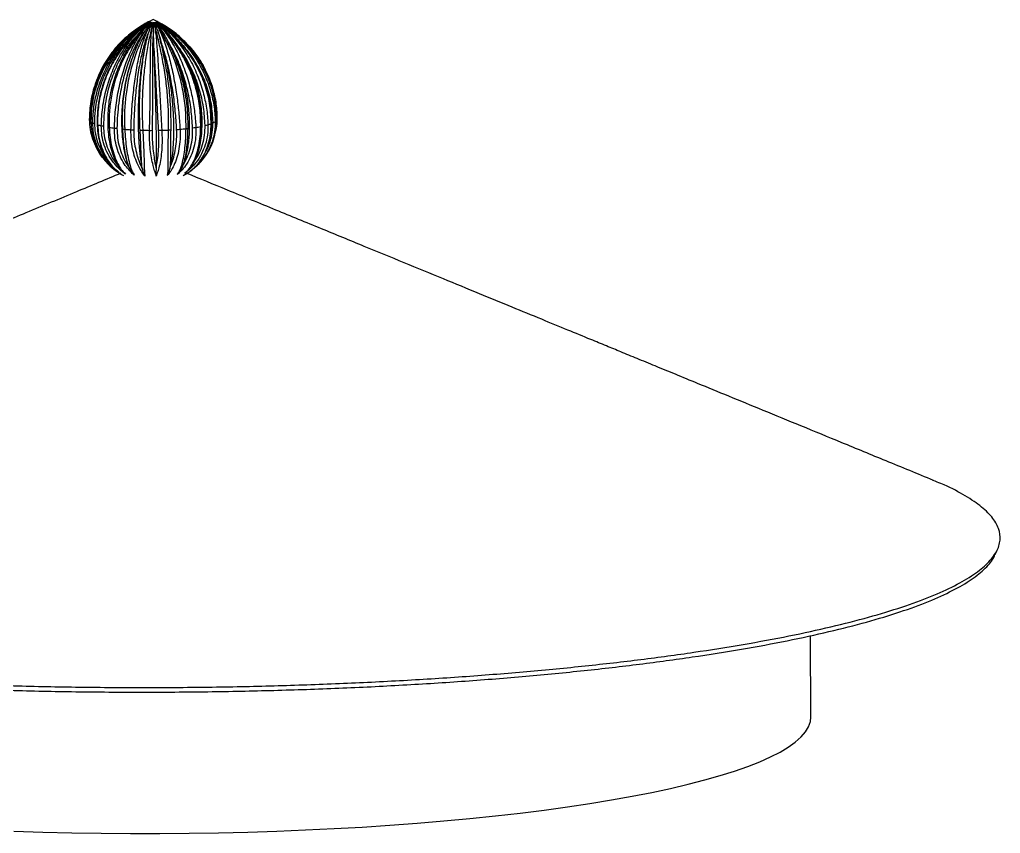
# Model space of a CAD drawing. Header units: millimetres. Extents: x 2214 to 8154, y -2115 to 2085.
# Drawn here: x 6895.5 to 7288, y 752.8 to 1078.6 of the extents above; entities that cross this region are included whole.
import ezdxf

# ---------------------------------------------------------------- set-up
doc = ezdxf.new("R2010")
doc.units = ezdxf.units.MM

# ---------------------------------------------------------------- blocks, each defined once
blk = doc.blocks.new('izometria')
for p, q in [((1888.24, 685.99), (1887.25, 685.5)), ((1889.11, 685.57), (1888.24, 685.99)), ((1889.24, 685.51), (1889.11, 685.57)), ((1889.32, 685.47), (1889.24, 685.51)), ((1887.21, 685.48), (1887.17, 685.47)), ((1887.25, 685.5), (1887.21, 685.48)), ((1889.35, 685.45), (1889.32, 685.47)), ((1889.36, 685.45), (1889.35, 685.45)), ((1891.67, 683.64), (1891.41, 683.86)), ((1900.74, 648.2), (1901.24, 648.92)), ((1879.16, 646.62), (1878.65, 647.5)), ((1882.01, 646.22), (1881.65, 647.07)), ((1885.42, 645.99), (1885.24, 646.83)), ((1889.1, 645.94), (1889.11, 646.78)), ((1892.7, 646.09), (1892.91, 646.93)), ((1895.92, 646.42), (1896.3, 647.28)), ((1898.47, 646.89), (1898.67, 647.24)), ((2063.7, 499.81), (2063.64, 521.59))]:
    blk.add_line(p, q)
at = {"flags": 128}
for points in [[(1905.13, 659.48), (1905.14, 659.49), (1905.19, 659.51), (1905.23, 659.53), (1905.26, 659.56), (1905.28, 659.59), (1905.28, 659.61)], [(1873.31, 657.98), (1873.31, 657.98), (1873.33, 657.96), (1873.35, 657.95), (1873.39, 657.94), (1873.44, 657.92)], [(1876.23, 657.33), (1876.22, 657.32), (1876.23, 657.3), (1876.25, 657.29), (1876.28, 657.27), (1876.33, 657.26), (1876.38, 657.25), (1876.45, 657.24), (1876.53, 657.23)], [(1900.94, 657.44), (1901, 657.45), (1901.05, 657.47), (1901.1, 657.48), (1901.13, 657.49), (1901.16, 657.5), (1901.18, 657.52), (1901.2, 657.53), (1901.2, 657.54)], [(1903.73, 658.19), (1903.77, 658.2), (1903.79, 658.22), (1903.81, 658.23), (1903.82, 658.24), (1903.83, 658.26)], [(2112.85, 543.19), (2113.16, 543.86), (2113.47, 544.53)], [(1851.11, 469.42), (1858.81, 469.17), (1866.57, 468.99), (1874.37, 468.86), (1882.21, 468.8), (1890.05, 468.8), (1897.89, 468.86), (1905.72, 468.98), (1913.51, 469.16), (1921.25, 469.41), (1928.92, 469.71), (1936.52, 470.07), (1944.01, 470.5), (1951.4, 470.98), (1958.66, 471.51), (1965.78, 472.11), (1972.75, 472.76), (1979.54, 473.46), (1986.15, 474.21), (1992.57, 475.02), (1998.78, 475.87), (2004.77, 476.77), (2010.52, 477.72), (2016.03, 478.7), (2021.28, 479.74), (2026.27, 480.81), (2030.98, 481.91), (2035.4, 483.06), (2039.53, 484.23), (2043.36, 485.44), (2046.87, 486.67), (2050.07, 487.93), (2052.94, 489.22), (2055.49, 490.52), (2057.69, 491.84), (2059.56, 493.18), (2061.08, 494.53), (2062.26, 495.88), (2063.09, 497.25), (2063.57, 498.62), (2063.7, 499.81)]]:
    blk.add_lwpolyline(points, dxfattribs=at)
for centre, radius, start, end in [((1888.3, 659.4), 17, 180.1415, 184.4645), ((1871.57, 659.51), 0.334, 216.4461, 270.2784), ((1873.44, 660.96), 2.83, 231.2026, 242.5428), ((1872.67, 659.61), 1.28, 245.1286, 266.2862), ((1878.25, 673.45), 16.25, 252.7856, 256.3178), ((1875.12, 660.42), 2.85, 255.5723, 267.7676), ((1883.61, 700.26), 43.61, 260.6509, 262.4796), ((1878.59, 661.41), 4.43, 261.0805, 270.052), ((1880.59, 657.99), 1.26, 248.9032, 273.6605), ((1887.07, 731.82), 75.37, 265.1307, 266.4006), ((1889.81, 724.64), 68.15, 274.7228, 276.0835), ((1897, 658.29), 1.42, 271.2031, 289.4975), ((1898.82, 661.19), 4.06, 269.4832, 281.8385), ((1894.02, 692.83), 36.06, 278.9901, 281.0721), ((1902.06, 660.43), 2.65, 271.2246, 287.9833), ((1899.64, 669.09), 11.64, 286.1744, 290.6038), ((1903.76, 658.23), 0.0647, 19.4086, 76.16), ((1904.2, 659.8), 1.23, 271.3474, 299.9), ((1903.91, 660.05), 1.59, 304.3164, 321.0415), ((1882.81, 661.79), 5.2, 264.7305, 272.6773), ((1885.31, 659.36), 2.9, 258.996, 273.363), ((1888.05, 751.82), 95.39, 268.4576, 269.5434), ((1887.49, 661.13), 4.7, 267.5349, 275.9172), ((1890.16, 660.76), 4.32, 263.9078, 275.2031), ((1888.18, 748.85), 92.42, 271.4677, 272.5774), ((1892.35, 659.69), 3.16, 269.8409, 280.6176), ((1894.76, 661.43), 4.76, 267.0917, 277.9524), ((1888.3, 659.4), 17, 298.0567, 329.9623), ((1888.3, 659.4), 17, 225.1645, 242.2305)]:
    blk.add_arc(centre, radius, start, end)
for points, knots in [([(1898.01, 678.68), (1897.15, 679.64), (1895.17, 681.81), (1892.31, 683.82), (1890.2, 685.03), (1889.48, 685.41), (1889.22, 685.53), (1889.18, 685.54)], [0, 0, 0, 0, 0.347754, 0.791952, 0.922495, 0.990221, 1, 1, 1, 1]), ([(1871.31, 659.32), (1871.38, 660.93), (1871.53, 664.21), (1872.81, 669), (1874.83, 673.57), (1877.6, 677.73), (1881.05, 681.41), (1884.15, 683.74), (1886.25, 684.94), (1886.95, 685.3), (1887.2, 685.37), (1887.23, 685.38)], [0, 0, 0, 0, 0.151891, 0.308185, 0.460074, 0.616327, 0.768979, 0.926243, 0.972461, 0.996434, 1, 1, 1, 1]), ([(1883.99, 683.32), (1883.99, 683.32), (1882.96, 682.39), (1880.61, 680.78), (1877.66, 677.39), (1875.02, 673.45), (1873.26, 669.45), (1872.23, 665.81), (1871.66, 662.57), (1871.6, 660.35), (1871.58, 659.18)], [0, 0, 0, 0, 0.000002, 0.148011, 0.299182, 0.471856, 0.649488, 0.761402, 0.874658, 1, 1, 1, 1]), ([(1887.23, 685.38), (1887.02, 685.26), (1886.32, 684.87), (1884.26, 683.55), (1881.18, 681.12), (1877.8, 677.41), (1875.06, 673.18), (1873.16, 668.81), (1872.03, 664.38), (1871.67, 661.07), (1871.67, 659.19), (1871.67, 658.75)], [0, 0, 0, 0, 0.022345, 0.074136, 0.226827, 0.383936, 0.535732, 0.691875, 0.824208, 0.95941, 1, 1, 1, 1]), ([(1872.14, 658.44), (1872.22, 660.06), (1872.39, 663.35), (1873.6, 668.21), (1875.5, 672.89), (1878.08, 677.18), (1881.34, 681.04), (1884.3, 683.53), (1886.36, 684.83), (1887.08, 685.23), (1887.35, 685.32), (1887.39, 685.33)], [0, 0, 0, 0, 0.151892, 0.308186, 0.460075, 0.616328, 0.768979, 0.926243, 0.972459, 0.99643, 1, 1, 1, 1]), ([(1884.3, 683.11), (1884.3, 683.11), (1883.14, 682.32), (1881.14, 680.28), (1878.26, 676.85), (1875.84, 672.74), (1874.19, 668.66), (1873.23, 664.99), (1872.68, 661.72), (1872.62, 659.5), (1872.59, 658.33)], [0, 0, 0, 0, 0.000002, 0.1495922, 0.2992156, 0.4743614, 0.649497, 0.7620644, 0.8746294, 1, 1, 1, 1]), ([(1887.39, 685.33), (1887.19, 685.2), (1886.56, 684.78), (1884.71, 683.35), (1881.92, 680.77), (1878.85, 676.89), (1876.37, 672.52), (1874.67, 668.05), (1873.68, 663.57), (1873.4, 660.25), (1873.43, 658.36), (1873.44, 657.92)], [0, 0, 0, 0, 0.022351, 0.074144, 0.226835, 0.383942, 0.535737, 0.691878, 0.824102, 0.95919, 1, 1, 1, 1]), ([(1874.4, 657.66), (1874.49, 659.28), (1874.66, 662.58), (1875.69, 667.49), (1877.3, 672.26), (1879.47, 676.69), (1882.24, 680.7), (1884.79, 683.34), (1886.64, 684.74), (1887.3, 685.18), (1887.58, 685.28), (1887.62, 685.29)], [0, 0, 0, 0, 0.151892, 0.308188, 0.460078, 0.616332, 0.768984, 0.926248, 0.972461, 0.996432, 1, 1, 1, 1]), ([(1884.95, 682.92), (1884.95, 682.92), (1884.08, 681.87), (1882.16, 680.03), (1879.82, 676.34), (1877.76, 672.15), (1876.38, 667.98), (1875.56, 664.26), (1875.1, 660.97), (1875.04, 658.74), (1875, 657.57)], [0, 0, 0, 0, 0.0000023, 0.1495995, 0.2992298, 0.474372, 0.6495043, 0.7620608, 0.8746149, 1, 1, 1, 1]), ([(1887.16, 685.43), (1886.95, 685.33), (1886.25, 684.97), (1884.16, 683.76), (1881.08, 681.48), (1878.07, 678.47), (1876.66, 676.26), (1876.14, 675.45)], [0, 0, 0, 0, 0.047038, 0.1561, 0.477656, 0.808515, 1, 1, 1, 1]), ([(1887.62, 685.29), (1887.46, 685.16), (1886.95, 684.7), (1885.48, 683.19), (1883.22, 680.47), (1880.74, 676.45), (1878.73, 671.96), (1877.39, 667.42), (1876.64, 662.89), (1876.46, 659.55), (1876.52, 657.67), (1876.53, 657.23)], [0, 0, 0, 0, 0.022353, 0.074149, 0.226839, 0.383946, 0.53574, 0.69188, 0.824067, 0.959115, 1, 1, 1, 1]), ([(1877.91, 657.03), (1877.98, 658.66), (1878.13, 661.96), (1878.91, 666.92), (1880.07, 671.77), (1881.65, 676.29), (1883.67, 680.42), (1885.6, 683.18), (1887.07, 684.67), (1887.61, 685.14), (1887.87, 685.25), (1887.91, 685.27)], [0, 0, 0, 0, 0.151894, 0.308191, 0.460083, 0.616338, 0.768991, 0.926256, 0.972468, 0.996438, 1, 1, 1, 1]), ([(1887.91, 685.27), (1887.8, 685.12), (1887.45, 684.65), (1886.49, 683.07), (1884.97, 680.26), (1883.29, 676.13), (1881.94, 671.55), (1881.07, 666.95), (1880.62, 662.39), (1880.56, 659.05), (1880.65, 657.17), (1880.67, 656.73)], [0, 0, 0, 0, 0.022352, 0.074151, 0.226841, 0.383948, 0.535742, 0.691881, 0.824106, 0.959194, 1, 1, 1, 1]), ([(1880.98, 679.58), (1881.32, 679.99), (1882.49, 681.38), (1883.83, 682.61), (1884.76, 683.47)], [0, 0, 0, 0, 0.297823, 1, 1, 1, 1]), ([(1882.21, 679.23), (1882.5, 679.66), (1883.46, 681.11), (1884.58, 682.4), (1885.36, 683.3)], [0, 0, 0, 0, 0.297828, 1, 1, 1, 1]), ([(1882.33, 656.61), (1882.39, 658.24), (1882.52, 661.55), (1882.95, 666.54), (1883.58, 671.43), (1884.4, 676.02), (1885.51, 680.23), (1886.64, 683.07), (1887.59, 684.63), (1887.98, 685.12), (1888.2, 685.24), (1888.23, 685.26)], [0, 0, 0, 0, 0.151896, 0.308194, 0.460088, 0.616346, 0.769, 0.926267, 0.972478, 0.996449, 1, 1, 1, 1]), ([(1883.98, 678.96), (1884.18, 679.4), (1884.85, 680.89), (1885.65, 682.23), (1886.21, 683.17)], [0, 0, 0, 0, 0.297722, 1, 1, 1, 1]), ([(1884.47, 683.66), (1884.32, 683.54), (1884.16, 683.42), (1883.99, 683.32), (1883.99, 683.32)], [0, 0, 0, 0, 0.9999034, 1, 1, 1, 1]), ([(1884.76, 683.47), (1884.6, 683.36), (1884.44, 683.25), (1884.3, 683.11), (1884.3, 683.11)], [0, 0, 0, 0, 0.999888, 1, 1, 1, 1]), ([(1884.76, 683.47), (1885, 683.66), (1885.53, 684.11), (1886.39, 684.73), (1887.03, 685.17), (1887.38, 685.33), (1887.39, 685.33)], [0, 0, 0, 0, 0.2891558, 0.6413616, 0.9965742, 1, 1, 1, 1]), ([(1885.36, 683.3), (1885.23, 683.17), (1885.09, 683.04), (1884.95, 682.92), (1884.95, 682.92)], [0, 0, 0, 0, 0.999903, 1, 1, 1, 1]), ([(1888.23, 685.26), (1888.18, 685.11), (1888.02, 684.62), (1887.65, 683.01), (1887.01, 680.14), (1886.29, 675.95), (1885.72, 671.33), (1885.39, 666.69), (1885.29, 662.11), (1885.36, 658.77), (1885.46, 656.9), (1885.49, 656.46)], [0, 0, 0, 0, 0.0223464, 0.074149, 0.22684, 0.3839475, 0.5357415, 0.6918808, 0.8242149, 0.9594189, 1, 1, 1, 1]), ([(1885.36, 683.3), (1885.56, 683.51), (1886, 683.98), (1886.74, 684.65), (1887.28, 685.12), (1887.62, 685.29), (1887.62, 685.29)], [0, 0, 0, 0, 0.289213, 0.641388, 0.996573, 1, 1, 1, 1]), ([(1885.69, 684.68), (1885.96, 684.83), (1886.43, 685.11), (1886.94, 685.37), (1887.14, 685.43), (1887.16, 685.43)], [0, 0, 0, 0, 0.535704, 0.939987, 1, 1, 1, 1]), ([(1886.55, 685.16), (1886.53, 685.15), (1886.25, 685.02), (1885.96, 684.84), (1885.7, 684.67)], [0, 0, 0, 0, 0.045488, 1, 1, 1, 1]), ([(1886.21, 683.17), (1886.1, 683.05), (1885.99, 682.92), (1885.9, 682.77), (1885.9, 682.77)], [0, 0, 0, 0, 0.999888, 1, 1, 1, 1]), ([(1886.13, 678.79), (1886.22, 679.24), (1886.55, 680.76), (1886.96, 682.13), (1887.24, 683.1)], [0, 0, 0, 0, 0.297512, 1, 1, 1, 1]), ([(1886.21, 683.17), (1886.36, 683.39), (1886.68, 683.88), (1887.22, 684.58), (1887.62, 685.08), (1887.9, 685.27), (1887.91, 685.27)], [0, 0, 0, 0, 0.28922, 0.641391, 0.996573, 1, 1, 1, 1]), ([(1887.19, 685.49), (1887, 685.4), (1886.78, 685.29), (1886.57, 685.17), (1886.55, 685.16)], [0, 0, 0, 0, 0.892617, 1, 1, 1, 1]), ([(1887.24, 683.1), (1887.18, 682.95), (1887.12, 682.81), (1887.06, 682.68), (1887.06, 682.68)], [0, 0, 0, 0, 0.999904, 1, 1, 1, 1]), ([(1887.24, 683.1), (1887.32, 683.32), (1887.49, 683.82), (1887.8, 684.54), (1888.01, 685.05), (1888.22, 685.26), (1888.23, 685.26)], [0, 0, 0, 0, 0.289173, 0.641369, 0.996573, 1, 1, 1, 1]), ([(1887.29, 656.43), (1887.33, 658.07), (1887.41, 661.39), (1887.47, 666.39), (1887.5, 671.3), (1887.51, 675.91), (1887.6, 680.15), (1887.82, 683.02), (1888.18, 684.61), (1888.36, 685.11), (1888.52, 685.25), (1888.54, 685.27)], [0, 0, 0, 0, 0.151898, 0.308199, 0.460095, 0.616355, 0.769011, 0.926281, 0.972491, 0.996462, 1, 1, 1, 1]), ([(1888.37, 683.07), (1888.35, 682.93), (1888.34, 682.79), (1888.32, 682.65), (1888.32, 682.65)], [0, 0, 0, 0, 0.999904, 1, 1, 1, 1]), ([(1888.37, 683.07), (1888.37, 683.3), (1888.37, 683.8), (1888.41, 684.54), (1888.43, 685.05), (1888.54, 685.27), (1888.54, 685.27)], [0, 0, 0, 0, 0.28908, 0.641323, 0.996574, 1, 1, 1, 1]), ([(1888.47, 678.74), (1888.45, 679.2), (1888.39, 680.72), (1888.38, 682.1), (1888.37, 683.07)], [0, 0, 0, 0, 0.297222, 1, 1, 1, 1]), ([(1888.54, 685.27), (1888.56, 685.12), (1888.62, 684.63), (1888.87, 683.02), (1889.16, 680.14), (1889.46, 675.94), (1889.72, 671.31), (1889.98, 666.67), (1890.23, 662.09), (1890.42, 658.76), (1890.53, 656.89), (1890.55, 656.46)], [0, 0, 0, 0, 0.022338, 0.074143, 0.226836, 0.383945, 0.535739, 0.69188, 0.824384, 0.95977, 1, 1, 1, 1]), ([(1892.34, 656.53), (1892.36, 658.16), (1892.39, 661.48), (1892.06, 666.48), (1891.48, 671.37), (1890.67, 675.96), (1889.74, 680.18), (1889.04, 683.03), (1888.77, 684.62), (1888.74, 685.13), (1888.83, 685.27), (1888.84, 685.29)], [0, 0, 0, 0, 0.1519, 0.308204, 0.460102, 0.616364, 0.769023, 0.926294, 0.972505, 0.996478, 1, 1, 1, 1]), ([(1889.48, 683.11), (1889.4, 683.34), (1889.24, 683.84), (1889.01, 684.56), (1888.83, 685.07), (1888.84, 685.29), (1888.84, 685.29)], [0, 0, 0, 0, 0.288945, 0.641259, 0.996577, 1, 1, 1, 1]), ([(1888.84, 685.29), (1888.92, 685.15), (1889.18, 684.66), (1890.04, 683.08), (1891.23, 680.24), (1892.52, 676.09), (1893.59, 671.5), (1894.41, 666.88), (1894.99, 662.32), (1895.29, 659), (1895.39, 657.14), (1895.42, 656.72)], [0, 0, 0, 0, 0.022327, 0.074134, 0.226829, 0.38394, 0.535736, 0.691878, 0.824599, 0.960217, 1, 1, 1, 1]), ([(1889.08, 685.33), (1889.21, 685.19), (1889.65, 684.72), (1891.04, 683.21), (1893.04, 680.45), (1895.21, 676.39), (1896.99, 671.88), (1898.29, 667.31), (1899.16, 662.79), (1899.53, 659.48), (1899.63, 657.63), (1899.65, 657.22)], [0, 0, 0, 0, 0.022315, 0.074124, 0.22682, 0.383934, 0.535732, 0.691875, 0.824841, 0.96072, 1, 1, 1, 1]), ([(1897.03, 656.87), (1897.02, 658.51), (1897, 661.83), (1896.32, 666.8), (1895.19, 671.65), (1893.63, 676.17), (1891.75, 680.31), (1890.19, 683.1), (1889.31, 684.67), (1889.08, 685.17), (1889.08, 685.31), (1889.08, 685.33)], [0, 0, 0, 0, 0.151902, 0.308207, 0.460108, 0.616372, 0.769033, 0.926308, 0.97252, 0.996494, 1, 1, 1, 1]), ([(1890.48, 683.2), (1890.34, 683.42), (1890.02, 683.91), (1889.54, 684.62), (1889.17, 685.11), (1889.08, 685.33), (1889.08, 685.33)], [0, 0, 0, 0, 0.288787, 0.641179, 0.996577, 1, 1, 1, 1]), ([(1889.24, 685.38), (1889.42, 685.25), (1890, 684.81), (1891.8, 683.38), (1894.42, 680.75), (1897.28, 676.82), (1899.62, 672.41), (1901.29, 667.93), (1902.37, 663.45), (1902.78, 660.16), (1902.86, 658.32), (1902.88, 657.91)], [0, 0, 0, 0, 0.022303, 0.074111, 0.22681, 0.383926, 0.535726, 0.691872, 0.825089, 0.961236, 1, 1, 1, 1]), ([(1900.94, 657.44), (1900.91, 659.08), (1900.83, 662.4), (1899.86, 667.33), (1898.28, 672.1), (1896.11, 676.52), (1893.45, 680.55), (1891.16, 683.24), (1889.76, 684.73), (1889.33, 685.22), (1889.25, 685.36), (1889.24, 685.38)], [0, 0, 0, 0, 0.151904, 0.308211, 0.460113, 0.616379, 0.769042, 0.926319, 0.972533, 0.996509, 1, 1, 1, 1]), ([(1891.28, 683.34), (1891.09, 683.55), (1890.65, 684.02), (1889.96, 684.7), (1889.44, 685.17), (1889.24, 685.38), (1889.24, 685.38)], [0, 0, 0, 0, 0.288612, 0.641092, 0.996578, 1, 1, 1, 1]), ([(1889.3, 685.49), (1889.51, 685.38), (1890.22, 685.01), (1892.32, 683.79), (1895.46, 681.47), (1898.9, 677.88), (1901.7, 673.75), (1903.65, 669.46), (1904.85, 665.09), (1905.25, 661.85), (1905.27, 660.01), (1905.28, 659.61)], [0, 0, 0, 0, 0.022281, 0.074087, 0.22679, 0.38391, 0.535715, 0.691866, 0.825515, 0.962122, 1, 1, 1, 1]), ([(1905.15, 659.04), (1905.07, 660.68), (1904.92, 663.98), (1903.63, 668.79), (1901.59, 673.37), (1898.81, 677.52), (1895.35, 681.21), (1892.27, 683.61), (1890.23, 684.92), (1889.55, 685.35), (1889.33, 685.47), (1889.3, 685.49)], [0, 0, 0, 0, 0.151906, 0.308215, 0.460119, 0.616387, 0.769053, 0.926333, 0.972553, 0.996532, 1, 1, 1, 1]), ([(1892.04, 683.71), (1891.78, 683.9), (1891.22, 684.31), (1890.31, 684.9), (1889.63, 685.31), (1889.3, 685.49), (1889.3, 685.49)], [0, 0, 0, 0, 0.288284, 0.640933, 0.99658, 1, 1, 1, 1]), ([(1889.32, 685.43), (1889.52, 685.31), (1890.2, 684.91), (1892.24, 683.58), (1895.25, 681.09), (1898.54, 677.33), (1901.23, 673.05), (1903.13, 668.66), (1904.32, 664.24), (1904.75, 660.97), (1904.8, 659.13), (1904.81, 658.73)], [0, 0, 0, 0, 0.022291, 0.074099, 0.2268, 0.383918, 0.535721, 0.691869, 0.825321, 0.961717, 1, 1, 1, 1]), ([(1903.73, 658.19), (1903.67, 659.83), (1903.55, 663.14), (1902.37, 668.01), (1900.47, 672.69), (1897.88, 676.99), (1894.68, 680.86), (1891.88, 683.41), (1890.08, 684.82), (1889.5, 685.28), (1889.34, 685.42), (1889.32, 685.43)], [0, 0, 0, 0, 0.151905, 0.308214, 0.460117, 0.616384, 0.769049, 0.926328, 0.972545, 0.996522, 1, 1, 1, 1]), ([(1891.41, 683.86), (1891.31, 683.94), (1890.92, 684.27), (1890.22, 684.79), (1889.6, 685.24), (1889.32, 685.43), (1889.32, 685.43)], [0, 0, 0, 0, 0.146294, 0.569296, 0.995897, 1, 1, 1, 1]), ([(1889.48, 683.11), (1889.51, 682.97), (1889.54, 682.82), (1889.58, 682.69), (1889.58, 682.69)], [0, 0, 0, 0, 0.999904, 1, 1, 1, 1]), ([(1890.79, 678.81), (1890.66, 679.26), (1890.23, 680.78), (1889.79, 682.15), (1889.48, 683.11)], [0, 0, 0, 0, 0.296871, 1, 1, 1, 1]), ([(1890.48, 683.2), (1890.56, 683.08), (1890.64, 682.95), (1890.71, 682.79), (1890.71, 682.79)], [0, 0, 0, 0, 0.999889, 1, 1, 1, 1]), ([(1892.89, 679), (1892.67, 679.44), (1891.89, 680.93), (1891.06, 682.26), (1890.48, 683.2)], [0, 0, 0, 0, 0.2964939, 1, 1, 1, 1]), ([(1891.28, 683.34), (1891.4, 683.21), (1891.51, 683.07), (1891.64, 682.95), (1891.64, 682.95)], [0, 0, 0, 0, 0.999904, 1, 1, 1, 1]), ([(1894.59, 679.29), (1894.28, 679.71), (1893.24, 681.15), (1892.09, 682.44), (1891.28, 683.34)], [0, 0, 0, 0, 0.296125, 1, 1, 1, 1]), ([(1891.64, 682.95), (1891.64, 682.95), (1892.39, 681.88), (1894.14, 680.01), (1896.45, 676.32), (1898.52, 672.15), (1899.92, 667.98), (1900.72, 664.26), (1901.16, 660.96), (1901.19, 658.72), (1901.2, 657.54)], [0, 0, 0, 0, 0.000002, 0.149481, 0.298992, 0.474194, 0.649385, 0.762073, 0.87476, 1, 1, 1, 1]), ([(1891.82, 683.52), (1891.96, 683.39), (1892.1, 683.26), (1892.26, 683.14), (1892.26, 683.14)], [0, 0, 0, 0, 0.999904, 1, 1, 1, 1]), ([(1892.26, 683.14), (1892.26, 683.14), (1893.33, 682.33), (1895.25, 680.27), (1898.08, 676.86), (1900.54, 672.76), (1902.21, 668.68), (1903.18, 664.99), (1903.71, 661.71), (1903.76, 659.47), (1903.78, 658.3)], [0, 0, 0, 0, 0.000002, 0.147891, 0.298929, 0.471666, 0.649361, 0.761411, 0.874805, 1, 1, 1, 1]), ([(1885.9, 682.77), (1885.9, 682.77), (1885.13, 681.88), (1883.85, 679.67), (1882.09, 675.99), (1880.63, 671.67), (1879.62, 667.44), (1879.03, 663.69), (1878.69, 660.38), (1878.63, 658.15), (1878.6, 656.97)], [0, 0, 0, 0, 0.000002, 0.149597, 0.299226, 0.474369, 0.649502, 0.762059, 0.874613, 1, 1, 1, 1]), ([(1887.06, 682.68), (1887.06, 682.68), (1886.6, 681.76), (1885.87, 679.49), (1884.92, 675.75), (1884.16, 671.37), (1883.64, 667.1), (1883.32, 663.33), (1883.13, 660), (1883.08, 657.77), (1883.06, 656.59)], [0, 0, 0, 0, 0.000002, 0.149586, 0.299203, 0.474352, 0.649491, 0.762058, 0.874623, 1, 1, 1, 1]), ([(1888.32, 682.65), (1888.32, 682.65), (1888.21, 681.71), (1888.1, 679.43), (1888.06, 675.66), (1888.06, 671.27), (1888.07, 666.99), (1888.05, 663.2), (1888.03, 659.87), (1888, 657.63), (1887.98, 656.45)], [0, 0, 0, 0, 0.000002, 0.149567, 0.299165, 0.474324, 0.649472, 0.76206, 0.874645, 1, 1, 1, 1]), ([(1889.58, 682.69), (1889.58, 682.69), (1889.83, 681.76), (1890.34, 679.49), (1891.21, 675.74), (1891.98, 671.37), (1892.52, 667.1), (1892.81, 663.32), (1892.95, 659.99), (1892.94, 657.76), (1892.93, 656.58)], [0, 0, 0, 0, 0.000002, 0.1495416, 0.2991139, 0.474285, 0.6494461, 0.762063, 0.8746777, 1, 1, 1, 1]), ([(1890.71, 682.79), (1890.71, 682.79), (1891.3, 681.88), (1892.4, 679.66), (1894.1, 675.98), (1895.57, 671.67), (1896.59, 667.44), (1897.16, 663.69), (1897.46, 660.37), (1897.47, 658.13), (1897.47, 656.95)], [0, 0, 0, 0, 0.000002, 0.149512, 0.299055, 0.47424, 0.649416, 0.762068, 0.874717, 1, 1, 1, 1]), ([(1880.8, 679.42), (1880.38, 678.91), (1879.3, 677.62), (1877.83, 675.35), (1876.38, 672.65), (1875.19, 669.82), (1874.28, 666.88), (1873.66, 663.88), (1873.31, 660.9), (1873.32, 658.94), (1873.32, 657.98)], [0, 0, 0, 0, 0.087125, 0.218881, 0.350174, 0.482445, 0.614222, 0.74502, 0.876714, 1, 1, 1, 1]), ([(1876.23, 657.33), (1876.23, 658.98), (1876.22, 662.26), (1877.02, 667.18), (1878.41, 671.9), (1880.19, 675.95), (1881.6, 678.26), (1882.21, 679.23), (1882.21, 679.23)], [0, 0, 0, 0, 0.211149, 0.422317, 0.633418, 0.844529, 0.999997, 1, 1, 1, 1]), ([(1881.65, 647.07), (1881.45, 647.67), (1880.93, 649.25), (1880.34, 652.27), (1879.94, 656.1), (1879.87, 660.38), (1880.19, 664.96), (1880.96, 669.74), (1882.19, 674.55), (1883.38, 677.48), (1883.98, 678.96)], [0, 0, 0, 0, 0.0670138, 0.1761229, 0.2943451, 0.4206239, 0.5543739, 0.6958317, 0.8463213, 1, 1, 1, 1]), ([(1880.13, 656.81), (1880.1, 658.45), (1880.03, 661.73), (1880.5, 666.68), (1881.42, 671.46), (1882.61, 675.6), (1883.57, 677.96), (1883.98, 678.96), (1883.98, 678.96)], [0, 0, 0, 0, 0.211165, 0.422349, 0.633465, 0.844591, 0.999997, 1, 1, 1, 1]), ([(1885.24, 646.83), (1885.15, 647.42), (1884.89, 648.98), (1884.58, 651.97), (1884.36, 655.79), (1884.28, 660.06), (1884.39, 664.66), (1884.72, 669.46), (1885.28, 674.31), (1885.84, 677.29), (1886.13, 678.79)], [0, 0, 0, 0, 0.066952, 0.176083, 0.29433, 0.420635, 0.554411, 0.695898, 0.846418, 1, 1, 1, 1]), ([(1884.76, 656.51), (1884.7, 658.13), (1884.57, 661.4), (1884.68, 666.35), (1885.02, 671.19), (1885.53, 675.36), (1885.95, 677.79), (1886.13, 678.79), (1886.13, 678.79)], [0, 0, 0, 0, 0.208166, 0.422427, 0.63061, 0.844749, 0.999997, 1, 1, 1, 1]), ([(1889.7, 656.47), (1889.61, 658.1), (1889.44, 661.37), (1889.18, 666.33), (1888.93, 671.18), (1888.69, 675.23), (1888.55, 677.89), (1888.47, 678.74), (1888.47, 678.74)], [0, 0, 0, 0, 0.21126, 0.42254, 0.633751, 0.844972, 0.999998, 1, 1, 1, 1]), ([(1889.11, 646.78), (1889.12, 647.37), (1889.16, 648.92), (1889.16, 651.9), (1889.12, 655.72), (1889.04, 659.98), (1888.93, 664.58), (1888.79, 669.39), (1888.63, 674.25), (1888.52, 677.24), (1888.47, 678.74)], [0, 0, 0, 0, 0.066861, 0.176025, 0.294307, 0.42065, 0.554467, 0.695996, 0.846562, 1, 1, 1, 1]), ([(1894.52, 656.68), (1894.42, 658.31), (1894.21, 661.57), (1893.6, 666.51), (1892.77, 671.29), (1891.83, 675.43), (1891.11, 677.82), (1890.79, 678.81), (1890.79, 678.81)], [0, 0, 0, 0, 0.211331, 0.422682, 0.633964, 0.845257, 0.999997, 1, 1, 1, 1]), ([(1892.91, 646.93), (1893.03, 647.53), (1893.35, 649.09), (1893.66, 652.08), (1893.82, 655.9), (1893.74, 660.16), (1893.42, 664.74), (1892.82, 669.54), (1891.95, 674.36), (1891.18, 677.32), (1890.79, 678.81)], [0, 0, 0, 0, 0.066747, 0.175952, 0.294278, 0.420668, 0.554535, 0.696117, 0.846739, 1, 1, 1, 1]), ([(1896.3, 647.28), (1896.52, 647.88), (1897.1, 649.46), (1897.69, 652.48), (1898.03, 656.31), (1897.96, 660.57), (1897.45, 665.13), (1896.44, 669.88), (1894.95, 674.64), (1893.58, 677.54), (1892.89, 679)], [0, 0, 0, 0, 0.066622, 0.175872, 0.294246, 0.420688, 0.554611, 0.696251, 0.846934, 1, 1, 1, 1]), ([(1898.78, 657.13), (1898.67, 658.75), (1898.45, 662), (1897.54, 666.9), (1896.21, 671.63), (1894.64, 675.7), (1893.42, 678.03), (1892.89, 679), (1892.89, 679)], [0, 0, 0, 0, 0.211411, 0.42284, 0.634202, 0.845573, 0.999997, 1, 1, 1, 1]), ([(1902.12, 657.78), (1902.01, 659.4), (1901.8, 662.64), (1900.66, 667.48), (1898.95, 672.13), (1896.88, 676.09), (1895.28, 678.36), (1894.59, 679.29), (1894.59, 679.29)], [0, 0, 0, 0, 0.211491, 0.423001, 0.634442, 0.845894, 0.999997, 1, 1, 1, 1]), ([(1901.06, 655.19), (1901.14, 655.74), (1901.42, 657.66), (1901.29, 661.18), (1900.67, 665.71), (1899.34, 670.4), (1897.35, 675.06), (1895.51, 677.87), (1894.59, 679.29)], [0, 0, 0, 0, 0.0674433, 0.2345803, 0.4116055, 0.5988324, 0.7980132, 1, 1, 1, 1]), ([(1904.22, 658.57), (1904.13, 660.18), (1903.94, 663.41), (1902.68, 668.19), (1900.73, 672.74), (1898.37, 676.6), (1896.5, 678.75), (1895.72, 679.65), (1895.72, 679.65)], [0, 0, 0, 0, 0.211565, 0.423148, 0.634664, 0.846188, 0.999997, 1, 1, 1, 1]), ([(1904.48, 666.16), (1904.36, 666.67), (1904.03, 668.13), (1903.2, 670.42), (1902.03, 672.99), (1900.63, 675.37), (1899.3, 677.28), (1898.37, 678.33), (1898.04, 678.7)], [0, 0, 0, 0, 0.1112409, 0.3132687, 0.5111836, 0.7048955, 0.8941864, 1, 1, 1, 1]), ([(1876.09, 675.48), (1875.82, 675.08), (1875.02, 673.88), (1873.94, 671.73), (1872.87, 669.07), (1872.03, 666.2), (1871.5, 663.17), (1871.27, 660.84), (1871.32, 659.58), (1871.33, 659.36)], [0, 0, 0, 0, 0.086072, 0.253488, 0.421721, 0.590518, 0.778113, 0.961984, 1, 1, 1, 1]), ([(1905.28, 659.61), (1905.27, 658.71), (1905.25, 657.67), (1904.99, 656.66), (1904.95, 656.52)], [0, 0, 0, 0, 0.866244, 1, 1, 1, 1]), ([(1874.93, 648.98), (1874.84, 649.08), (1874.17, 649.85), (1873.19, 651.55), (1872.11, 654.02), (1871.44, 656.65), (1871.35, 658.42), (1871.31, 659.32)], [0, 0, 0, 0, 0.035203, 0.274203, 0.519685, 0.756508, 1, 1, 1, 1]), ([(1871.67, 658.75), (1871.72, 657.84), (1871.83, 656), (1872.52, 653.36), (1873.6, 650.89), (1874.88, 648.87), (1875.91, 647.8), (1876.33, 647.36)], [0, 0, 0, 0, 0.209713, 0.425492, 0.635561, 0.851665, 1, 1, 1, 1]), ([(1879.17, 645.19), (1879.05, 645.28), (1878.33, 645.79), (1877.05, 646.86), (1875.44, 648.63), (1874.02, 650.76), (1872.95, 653.19), (1872.25, 655.79), (1872.18, 657.55), (1872.14, 658.44)], [0, 0, 0, 0, 0.030561, 0.174259, 0.320806, 0.489057, 0.66187, 0.828588, 1, 1, 1, 1]), ([(1872.59, 658.33), (1872.64, 657.47), (1872.73, 655.76), (1873.39, 653.25), (1874.42, 650.86), (1875.68, 648.85), (1876.63, 647.69), (1877.05, 647.23), (1877.05, 647.23)], [0, 0, 0, 0, 0.209529, 0.419112, 0.632055, 0.845038, 0.999995, 1, 1, 1, 1]), ([(1873.33, 657.99), (1873.36, 657.38), (1873.41, 656.03), (1873.78, 653.98), (1874.38, 651.87), (1875.22, 649.92), (1876.13, 648.33), (1876.82, 647.51), (1877.09, 647.19)], [0, 0, 0, 0, 0.145558, 0.328832, 0.513675, 0.697349, 0.882159, 1, 1, 1, 1]), ([(1873.44, 657.92), (1873.5, 657.02), (1873.62, 655.18), (1874.23, 652.58), (1875.16, 650.15), (1876.33, 648.12), (1877.65, 646.45), (1878.66, 645.61), (1879.17, 645.19)], [0, 0, 0, 0, 0.173334, 0.351681, 0.525308, 0.703924, 0.850547, 1, 1, 1, 1]), ([(1880.87, 644.75), (1880.76, 644.84), (1880.14, 645.31), (1878.95, 646.32), (1877.46, 648.01), (1876.15, 650.07), (1875.14, 652.45), (1874.5, 655), (1874.44, 656.77), (1874.4, 657.66)], [0, 0, 0, 0, 0.030654, 0.174355, 0.320905, 0.489132, 0.66192, 0.828613, 1, 1, 1, 1]), ([(1875, 657.57), (1875.04, 656.72), (1875.12, 655.01), (1875.74, 652.53), (1876.69, 650.19), (1877.85, 648.24), (1878.72, 647.14), (1879.1, 646.7), (1879.1, 646.7)], [0, 0, 0, 0, 0.209506, 0.419067, 0.631986, 0.844946, 0.999995, 1, 1, 1, 1]), ([(1878.65, 647.5), (1878.65, 647.5), (1878.6, 647.61), (1878.19, 648.34), (1877.56, 649.87), (1876.88, 652.18), (1876.41, 654.69), (1876.29, 656.45), (1876.23, 657.33)], [0, 0, 0, 0, 0.000006, 0.041469, 0.281975, 0.522416, 0.761217, 1, 1, 1, 1]), ([(1876.53, 657.23), (1876.59, 656.33), (1876.71, 654.5), (1877.2, 651.93), (1877.89, 649.54), (1878.76, 647.56), (1879.72, 645.95), (1880.48, 645.15), (1880.87, 644.75)], [0, 0, 0, 0, 0.173315, 0.351643, 0.525251, 0.703848, 0.850508, 1, 1, 1, 1]), ([(1883.22, 644.43), (1883.14, 644.51), (1882.67, 644.95), (1881.69, 645.91), (1880.46, 647.53), (1879.35, 649.52), (1878.51, 651.85), (1877.97, 654.38), (1877.93, 656.13), (1877.91, 657.03)], [0, 0, 0, 0, 0.030502, 0.174236, 0.320821, 0.489068, 0.661878, 0.828592, 1, 1, 1, 1]), ([(1878.6, 656.97), (1878.63, 656.12), (1878.69, 654.41), (1879.2, 651.96), (1880, 649.67), (1880.95, 647.78), (1881.65, 646.71), (1881.96, 646.29), (1881.96, 646.29)], [0, 0, 0, 0, 0.209512, 0.419078, 0.632004, 0.84497, 0.999995, 1, 1, 1, 1]), ([(1881.65, 647.07), (1881.65, 647.07), (1881.62, 647.19), (1881.38, 647.89), (1881.01, 649.4), (1880.6, 651.68), (1880.3, 654.17), (1880.19, 655.93), (1880.13, 656.81)], [0, 0, 0, 0, 0.000006, 0.041348, 0.281884, 0.522356, 0.761187, 1, 1, 1, 1]), ([(1880.67, 656.73), (1880.73, 655.83), (1880.84, 654.01), (1881.15, 651.45), (1881.56, 649.09), (1882.04, 647.15), (1882.55, 645.58), (1883, 644.81), (1883.22, 644.43)], [0, 0, 0, 0, 0.173345, 0.351704, 0.525342, 0.70397, 0.850571, 1, 1, 1, 1]), ([(1899.65, 657.22), (1899.66, 656.32), (1899.66, 654.51), (1899.19, 651.94), (1898.37, 649.52), (1897.28, 647.51), (1895.99, 645.84), (1895.1, 645.03), (1894.65, 644.62)], [0, 0, 0, 0, 0.17383, 0.352688, 0.526812, 0.70594, 0.851592, 1, 1, 1, 1]), ([(1894.65, 644.62), (1894.71, 644.69), (1895.06, 645.12), (1895.51, 646.01), (1896.01, 647.55), (1896.44, 649.47), (1896.75, 651.75), (1896.95, 654.23), (1897, 655.99), (1897.03, 656.87)], [0, 0, 0, 0, 0.028058, 0.173508, 0.319079, 0.490053, 0.661011, 0.830524, 1, 1, 1, 1]), ([(1897.47, 656.95), (1897.45, 656.1), (1897.4, 654.4), (1897.21, 651.98), (1896.89, 649.74), (1896.46, 647.91), (1896.12, 646.89), (1895.95, 646.49), (1895.95, 646.49)], [0, 0, 0, 0, 0.209774, 0.419603, 0.632796, 0.846029, 0.999995, 1, 1, 1, 1]), ([(1896.3, 647.28), (1896.3, 647.28), (1896.36, 647.39), (1896.84, 648.13), (1897.58, 649.67), (1898.34, 652), (1898.78, 654.51), (1898.78, 656.26), (1898.78, 657.13)], [0, 0, 0, 0, 0.000006, 0.039712, 0.280659, 0.521542, 0.76078, 1, 1, 1, 1]), ([(1902.88, 657.91), (1902.86, 657.01), (1902.84, 655.2), (1902.23, 652.6), (1901.23, 650.13), (1899.91, 648.06), (1898.37, 646.32), (1897.28, 645.45), (1896.73, 645.02)], [0, 0, 0, 0, 0.173985, 0.353002, 0.527281, 0.706568, 0.851918, 1, 1, 1, 1]), ([(1896.73, 645.02), (1896.82, 645.09), (1897.34, 645.54), (1898.12, 646.47), (1899.05, 648.04), (1899.86, 650), (1900.46, 652.3), (1900.84, 654.8), (1900.91, 656.56), (1900.94, 657.44)], [0, 0, 0, 0, 0.027282, 0.172827, 0.318494, 0.489615, 0.66072, 0.830378, 1, 1, 1, 1]), ([(1898.07, 645.5), (1898.17, 645.58), (1898.82, 646.06), (1899.85, 647.02), (1901.14, 648.66), (1902.24, 650.66), (1903.08, 653), (1903.61, 655.53), (1903.69, 657.29), (1903.73, 658.19)], [0, 0, 0, 0, 0.026575, 0.170829, 0.317933, 0.486896, 0.660442, 0.827864, 1, 1, 1, 1]), ([(1901.2, 657.54), (1901.17, 656.69), (1901.1, 654.98), (1900.73, 652.55), (1900.14, 650.29), (1899.38, 648.43), (1898.79, 647.38), (1898.51, 646.97), (1898.51, 646.97)], [0, 0, 0, 0, 0.20987, 0.419795, 0.633086, 0.846418, 0.999995, 1, 1, 1, 1]), ([(1898.99, 647.78), (1898.99, 647.78), (1899.07, 647.89), (1899.65, 648.66), (1900.56, 650.24), (1901.5, 652.62), (1902.06, 655.16), (1902.1, 656.9), (1902.12, 657.78)], [0, 0, 0, 0, 0.000006, 0.039198, 0.280274, 0.521286, 0.760652, 1, 1, 1, 1]), ([(1904.81, 658.73), (1904.78, 657.84), (1904.72, 656.02), (1904.04, 653.38), (1902.94, 650.86), (1901.5, 648.73), (1900.22, 647.26), (1899.44, 646.63), (1899.25, 646.47)], [0, 0, 0, 0, 0.1932, 0.391987, 0.585513, 0.784601, 0.945565, 1, 1, 1, 1]), ([(1901.12, 657.49), (1901.11, 657.37), (1901, 655.98), (1900.99, 652.98), (1900.1, 650.53), (1899.62, 649.21)], [0, 0, 0, 0, 0.03965, 0.480812, 1, 1, 1, 1]), ([(1901.24, 648.92), (1901.34, 649.07), (1901.83, 649.75), (1902.48, 651.18), (1903.19, 653.17), (1903.62, 655.31), (1903.82, 657.02), (1903.81, 658.01), (1903.8, 658.26)], [0, 0, 0, 0, 0.057917, 0.275181, 0.494942, 0.712347, 0.930362, 1, 1, 1, 1]), ([(1902.16, 650.6), (1902.24, 650.72), (1902.79, 651.59), (1903.46, 653.39), (1904.13, 655.94), (1904.19, 657.69), (1904.22, 658.57)], [0, 0, 0, 0, 0.052639, 0.369878, 0.684951, 1, 1, 1, 1]), ([(1902.98, 650.91), (1903.1, 651.09), (1903.69, 651.99), (1904.38, 653.82), (1905.03, 656.37), (1905.11, 658.15), (1905.15, 659.04)], [0, 0, 0, 0, 0.076807, 0.389056, 0.690287, 1, 1, 1, 1]), ([(1886.03, 644.24), (1885.98, 644.32), (1885.7, 644.74), (1885.02, 645.65), (1884.15, 647.22), (1883.36, 649.16), (1882.75, 651.45), (1882.36, 653.96), (1882.34, 655.71), (1882.33, 656.61)], [0, 0, 0, 0, 0.03012, 0.173915, 0.320562, 0.488873, 0.661749, 0.828527, 1, 1, 1, 1]), ([(1883.06, 656.59), (1883.07, 655.74), (1883.11, 654.03), (1883.48, 651.61), (1884.04, 649.35), (1884.71, 647.5), (1885.19, 646.46), (1885.39, 646.06), (1885.39, 646.06)], [0, 0, 0, 0, 0.2095454, 0.4191457, 0.632106, 0.845106, 0.9999952, 1, 1, 1, 1]), ([(1885.24, 646.83), (1885.24, 646.83), (1885.24, 646.94), (1885.19, 647.64), (1885.11, 649.13), (1885.01, 651.4), (1884.9, 653.88), (1884.81, 655.64), (1884.76, 656.51)], [0, 0, 0, 0, 0.000006, 0.041083, 0.281686, 0.522224, 0.761121, 1, 1, 1, 1]), ([(1885.49, 656.46), (1885.53, 655.57), (1885.63, 653.75), (1885.74, 651.21), (1885.82, 648.86), (1885.88, 646.93), (1885.9, 645.37), (1885.99, 644.62), (1886.03, 644.24)], [0, 0, 0, 0, 0.173421, 0.351858, 0.525571, 0.704277, 0.85073, 1, 1, 1, 1]), ([(1889.05, 644.21), (1889.04, 644.28), (1888.97, 644.7), (1888.64, 645.58), (1888.21, 647.11), (1887.8, 649.03), (1887.48, 651.3), (1887.28, 653.79), (1887.29, 655.54), (1887.29, 656.43)], [0, 0, 0, 0, 0.029546, 0.173424, 0.320154, 0.488567, 0.661546, 0.828424, 1, 1, 1, 1]), ([(1887.98, 656.45), (1887.98, 655.6), (1887.99, 653.9), (1888.18, 651.49), (1888.47, 649.25), (1888.79, 647.43), (1889, 646.41), (1889.08, 646.01), (1889.08, 646.01)], [0, 0, 0, 0, 0.209604, 0.419263, 0.632283, 0.845343, 0.999995, 1, 1, 1, 1]), ([(1890.55, 656.46), (1890.59, 655.57), (1890.66, 653.75), (1890.56, 651.21), (1890.31, 648.86), (1889.94, 646.92), (1889.46, 645.35), (1889.19, 644.59), (1889.05, 644.21)], [0, 0, 0, 0, 0.173534, 0.352088, 0.525916, 0.704739, 0.850969, 1, 1, 1, 1]), ([(1889.11, 646.78), (1889.11, 646.78), (1889.13, 646.89), (1889.28, 647.6), (1889.5, 649.09), (1889.72, 651.37), (1889.8, 653.84), (1889.73, 655.59), (1889.7, 656.47)], [0, 0, 0, 0, 0.000006, 0.040698, 0.281398, 0.522032, 0.761026, 1, 1, 1, 1]), ([(1895.42, 656.72), (1895.44, 655.83), (1895.48, 654.02), (1895.18, 651.46), (1894.62, 649.08), (1893.85, 647.12), (1892.93, 645.51), (1892.32, 644.73), (1892.01, 644.34)], [0, 0, 0, 0, 0.173676, 0.352374, 0.526343, 0.705311, 0.851266, 1, 1, 1, 1]), ([(1892.01, 644.34), (1892.03, 644.41), (1892.18, 644.83), (1892.27, 645.71), (1892.28, 647.24), (1892.3, 649.14), (1892.29, 651.41), (1892.29, 653.89), (1892.32, 655.65), (1892.34, 656.53)], [0, 0, 0, 0, 0.028837, 0.174185, 0.319656, 0.490485, 0.661298, 0.830667, 1, 1, 1, 1]), ([(1892.93, 656.58), (1892.92, 655.73), (1892.9, 654.03), (1892.9, 651.62), (1892.88, 649.38), (1892.83, 647.57), (1892.75, 646.55), (1892.71, 646.16), (1892.71, 646.16)], [0, 0, 0, 0, 0.2096828, 0.4194202, 0.63252, 0.8456604, 0.9999952, 1, 1, 1, 1]), ([(1892.91, 646.93), (1892.91, 646.93), (1892.95, 647.04), (1893.28, 647.76), (1893.78, 649.27), (1894.29, 651.57), (1894.57, 654.06), (1894.54, 655.81), (1894.52, 656.68)], [0, 0, 0, 0, 0.0000056, 0.0402271, 0.2810451, 0.5217983, 0.7609081, 1, 1, 1, 1]), ([(1879.17, 645.19), (1879.17, 645.19), (1879.15, 645.2), (1879.06, 645.27), (1878.64, 645.58), (1877.93, 646.18), (1877.39, 646.84), (1877.13, 647.16)], [0, 0, 0, 0, 0.004877, 0.021468, 0.122563, 0.566797, 1, 1, 1, 1]), ([(1879.1, 646.7), (1879.1, 646.7), (1879.12, 646.67), (1879.14, 646.65), (1879.16, 646.62)], [0, 0, 0, 0, 0.000552, 1, 1, 1, 1]), ([(1880.87, 644.75), (1880.86, 644.76), (1880.85, 644.77), (1880.77, 644.83), (1880.43, 645.12), (1879.84, 645.69), (1879.38, 646.32), (1879.16, 646.62)], [0, 0, 0, 0, 0.004881, 0.02157, 0.122768, 0.566737, 1, 1, 1, 1]), ([(1881.96, 646.29), (1881.96, 646.29), (1881.98, 646.27), (1882, 646.25), (1882.01, 646.22)], [0, 0, 0, 0, 0.000548, 1, 1, 1, 1]), ([(1894.65, 644.62), (1894.65, 644.62), (1894.66, 644.63), (1894.72, 644.69), (1895, 644.98), (1895.44, 645.52), (1895.77, 646.13), (1895.92, 646.42)], [0, 0, 0, 0, 0.004801, 0.019657, 0.119696, 0.581787, 1, 1, 1, 1]), ([(1895.95, 646.49), (1895.95, 646.49), (1895.94, 646.46), (1895.93, 646.44), (1895.92, 646.42)], [0, 0, 0, 0, 0.000545, 1, 1, 1, 1]), ([(1896.73, 645.02), (1896.74, 645.02), (1896.75, 645.03), (1896.83, 645.09), (1897.2, 645.4), (1897.81, 645.97), (1898.25, 646.6), (1898.47, 646.89)], [0, 0, 0, 0, 0.004779, 0.018914, 0.117921, 0.58063, 1, 1, 1, 1]), ([(1898.41, 645.76), (1898.69, 645.99), (1899.43, 646.61), (1900.21, 647.4), (1900.64, 648.05), (1900.74, 648.2)], [0, 0, 0, 0, 0.3179415, 0.839201, 1, 1, 1, 1]), ([(1898.51, 646.97), (1898.51, 646.97), (1898.5, 646.94), (1898.48, 646.92), (1898.47, 646.89)], [0, 0, 0, 0, 0.000547, 1, 1, 1, 1]), ([(1879.64, 644.98), (1875.69, 643.33), (1867.29, 639.82), (1854.65, 634.55), (1842.12, 629.32), (1830.53, 624.49), (1819.9, 620.05), (1810.4, 616.1), (1802.02, 612.6), (1794.69, 609.54), (1788.03, 606.76), (1781.78, 604.15), (1774.21, 601), (1765.41, 597.33), (1757.38, 593.98), (1751.52, 591.54), (1747.46, 589.84), (1742.9, 587.94), (1737.27, 585.59), (1730.46, 582.75), (1722.37, 579.38), (1713.31, 575.6), (1703.29, 571.42), (1692.3, 566.83), (1684.65, 563.65), (1680.67, 561.98)], [0, 0, 0, 0, 0.0603864, 0.1284513, 0.1915661, 0.2497299, 0.3029411, 0.3511981, 0.3921585, 0.4287128, 0.4612653, 0.4925178, 0.5229702, 0.5752482, 0.6249862, 0.6438312, 0.663342, 0.6861648, 0.712426, 0.7481725, 0.788792, 0.8342844, 0.8846499, 0.9398884, 1, 1, 1, 1]), ([(1883.22, 644.43), (1883.22, 644.43), (1883.21, 644.44), (1883.16, 644.5), (1882.92, 644.78), (1882.5, 645.32), (1882.17, 645.92), (1882.01, 646.22)], [0, 0, 0, 0, 0.004878, 0.021358, 0.12218, 0.56495, 1, 1, 1, 1]), ([(1885.39, 646.06), (1885.39, 646.06), (1885.4, 646.04), (1885.41, 646.01), (1885.42, 645.99)], [0, 0, 0, 0, 0.000548, 1, 1, 1, 1]), ([(1886.03, 644.24), (1886.03, 644.24), (1886.02, 644.25), (1886, 644.31), (1885.89, 644.58), (1885.68, 645.1), (1885.51, 645.69), (1885.42, 645.99)], [0, 0, 0, 0, 0.004866, 0.020868, 0.120913, 0.561914, 1, 1, 1, 1]), ([(1889.05, 644.21), (1889.05, 644.21), (1889.05, 644.22), (1889.05, 644.28), (1889.08, 644.55), (1889.09, 645.07), (1889.1, 645.66), (1889.1, 645.94)], [0, 0, 0, 0, 0.004848, 0.02087, 0.121988, 0.576401, 1, 1, 1, 1]), ([(1889.08, 646.01), (1889.08, 646.01), (1889.09, 645.99), (1889.09, 645.97), (1889.1, 645.94)], [0, 0, 0, 0, 0.000546, 1, 1, 1, 1]), ([(1892.01, 644.34), (1892.01, 644.34), (1892.02, 644.35), (1892.05, 644.41), (1892.21, 644.7), (1892.45, 645.22), (1892.62, 645.82), (1892.7, 646.09)], [0, 0, 0, 0, 0.004824, 0.020738, 0.12277, 0.591641, 1, 1, 1, 1]), ([(1892.71, 646.16), (1892.71, 646.16), (1892.71, 646.14), (1892.7, 646.11), (1892.7, 646.09)], [0, 0, 0, 0, 0.000544, 1, 1, 1, 1]), ([(2096.42, 563.01), (2092.2, 564.74), (2084.05, 568.1), (2072.26, 572.95), (2061.34, 577.44), (2051.28, 581.58), (2042.1, 585.35), (2034.29, 588.56), (2027.75, 591.25), (2022.37, 593.47), (2017.52, 595.46), (2013.18, 597.25), (2009.08, 598.94), (2004.37, 600.87), (1998.61, 603.24), (1991.62, 606.12), (1983.75, 609.35), (1975.01, 612.95), (1965.4, 616.9), (1955.15, 621.12), (1944.3, 625.58), (1932.88, 630.28), (1920.72, 635.28), (1908.69, 640.23), (1900.74, 643.5), (1897.07, 645.01)], [0, 0, 0, 0, 0.0634972, 0.1226354, 0.1774147, 0.2278349, 0.2738961, 0.3155984, 0.3453065, 0.3723236, 0.3966497, 0.4182848, 0.4375854, 0.4584964, 0.4890191, 0.5239199, 0.5631987, 0.606855, 0.6548885, 0.7072988, 0.7607225, 0.8180362, 0.8792399, 0.9443334, 1, 1, 1, 1]), ([(1898.07, 645.5), (1898.08, 645.51), (1898.09, 645.52), (1898.18, 645.58), (1898.29, 645.66), (1898.39, 645.74), (1898.41, 645.76)], [0, 0, 0, 0, 0.032039, 0.123331, 0.785165, 1, 1, 1, 1]), ([(1680.72, 561.98), (1678.73, 561.11), (1674.52, 559.27), (1669.73, 556.38), (1666.01, 553.34), (1663.69, 550.27), (1662.75, 547.17), (1663.2, 544.08), (1665.04, 541), (1668.25, 537.96), (1672.82, 534.98), (1678.72, 532.08), (1685.91, 529.26), (1694.35, 526.56), (1703.99, 523.98), (1714.76, 521.55), (1726.6, 519.27), (1739.44, 517.17), (1753.2, 515.25), (1767.79, 513.53), (1783.12, 512.01), (1799.11, 510.71), (1815.64, 509.64), (1832.62, 508.79), (1849.95, 508.19), (1867.52, 507.82), (1885.21, 507.69), (1902.93, 507.81), (1920.56, 508.17), (1937.99, 508.77), (1955.12, 509.61), (1971.83, 510.68), (1988.04, 511.97), (2003.63, 513.48), (2018.51, 515.19), (2032.6, 517.11), (2045.79, 519.21), (2058.02, 521.48), (2069.21, 523.91), (2079.28, 526.48), (2088.19, 529.18), (2095.86, 531.99), (2102.25, 534.89), (2107.33, 537.87), (2111.06, 540.91), (2113.43, 543.98), (2114.4, 547.08), (2114, 550.17), (2112.19, 553.25), (2109.03, 556.29), (2104.43, 559.27), (2100.15, 561.51), (2097.01, 562.72), (2096.29, 563)], [0, 0, 0, 0, 0.018049, 0.037968, 0.057887, 0.077807, 0.097726, 0.117645, 0.137564, 0.157484, 0.177403, 0.197322, 0.217242, 0.237161, 0.25708, 0.277, 0.296919, 0.316838, 0.336757, 0.356677, 0.376596, 0.396515, 0.416435, 0.436354, 0.456273, 0.476192, 0.496112, 0.516031, 0.53595, 0.55587, 0.575789, 0.595708, 0.615628, 0.635547, 0.655466, 0.675385, 0.695305, 0.715224, 0.735143, 0.755063, 0.774982, 0.794901, 0.814821, 0.83474, 0.854659, 0.874578, 0.894498, 0.914417, 0.934336, 0.954256, 0.974175, 0.994094, 1, 1, 1, 1]), ([(1664.45, 542.08), (1664.86, 541.28), (1665.8, 539.46), (1668.89, 536.65), (1673.41, 533.67), (1679.31, 530.77), (1686.48, 527.97), (1694.89, 525.27), (1704.5, 522.7), (1715.24, 520.28), (1727.05, 518.01), (1739.86, 515.91), (1753.57, 514), (1768.13, 512.28), (1783.42, 510.77), (1799.36, 509.47), (1815.84, 508.4), (1832.78, 507.56), (1850.06, 506.95), (1867.58, 506.58), (1885.23, 506.46), (1902.89, 506.58), (1920.47, 506.94), (1937.85, 507.53), (1954.93, 508.37), (1971.61, 509.43), (1987.77, 510.72), (2003.31, 512.23), (2018.16, 513.94), (2032.2, 515.85), (2045.36, 517.94), (2057.56, 520.2), (2068.72, 522.63), (2078.76, 525.19), (2087.64, 527.88), (2095.29, 530.69), (2101.66, 533.58), (2106.75, 536.55), (2110.37, 539.58), (2112.35, 541.8), (2112.7, 543.01), (2112.75, 543.19)], [0, 0, 0, 0, 0.020663, 0.047007, 0.073351, 0.099694, 0.126038, 0.152382, 0.178725, 0.205069, 0.231413, 0.257756, 0.2841, 0.310444, 0.336787, 0.363131, 0.389475, 0.415818, 0.442162, 0.468506, 0.49485, 0.521193, 0.547537, 0.573881, 0.600224, 0.626568, 0.652912, 0.679255, 0.705599, 0.731943, 0.758286, 0.78463, 0.810974, 0.837318, 0.863661, 0.890005, 0.916349, 0.942692, 0.969036, 0.99538, 1, 1, 1, 1])]:
    blk.add_open_spline(points, degree=3, knots=knots)

msp = doc.modelspace()

# ---------------------------------------------------------------- block references
at = {"xscale": 1.5, "yscale": 1.5, "zscale": 1.5}
msp.add_blockref('izometria', (4116.6, 49.63), dxfattribs=at)

doc.saveas('drawing.dxf')
